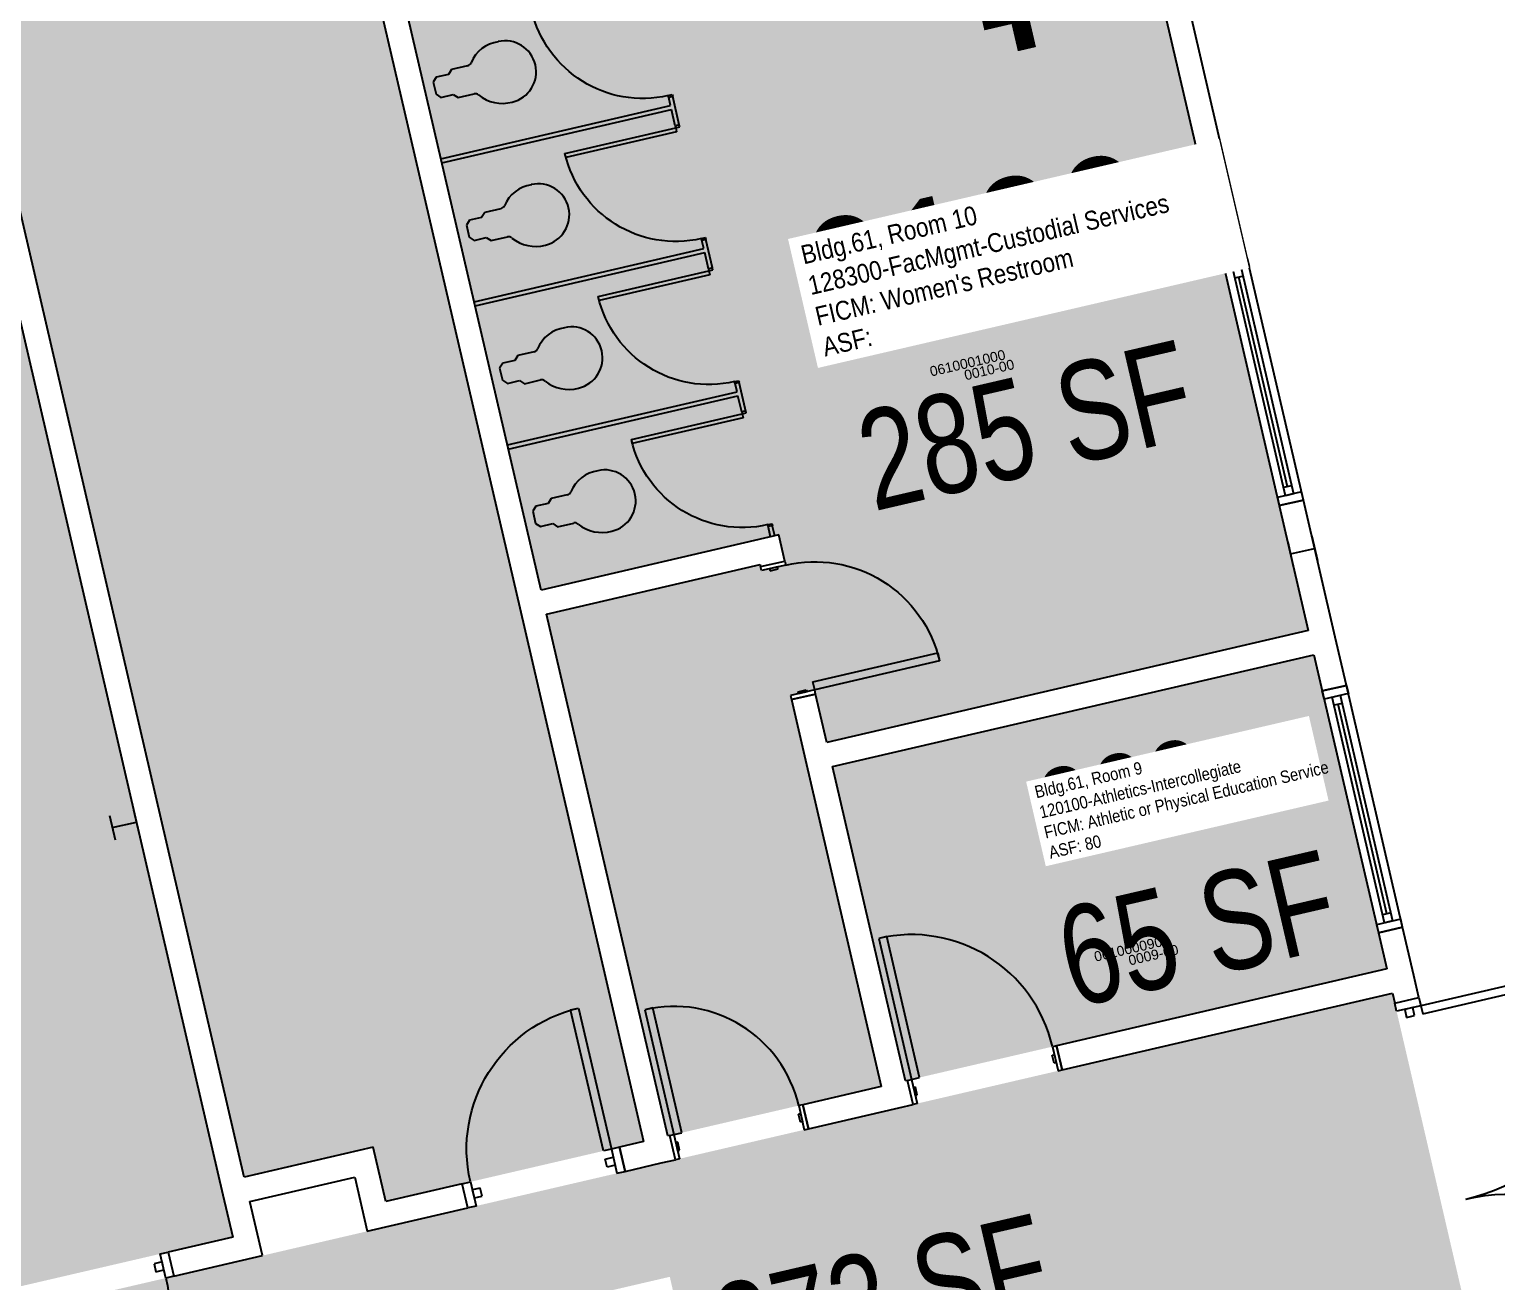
# Model space of a CAD drawing. Header units: inches. Extents: x 69199117 to 69200699, y 27664316 to 27667609.
# Drawn here: x 69199861.8 to 69200216.6, y 27665325 to 27665627.8 of the extents above; entities that cross this region are included whole.
import ezdxf
from ezdxf.enums import TextEntityAlignment as Align

# ---------------------------------------------------------------- set-up
doc = ezdxf.new("R2010")
doc.units = ezdxf.units.IN
doc.header["$LTSCALE"] = 10
doc.header["$MEASUREMENT"] = 0
doc.layers.get('0').update_dxf_attribs({"linetype": 'CONTINUOUS'})
for name, color, linetype in [('A-COLS', 5, 'CONTINUOUS'), ('A-DOOR', 2, 'CONTINUOUS'), ('A-FLOR', 3, 'CONTINUOUS'), ('A-GLAZ', 1, 'CONTINUOUS'), ('A-IDEN-ICON', 4, 'CONTINUOUS'), ('A-IDEN-RNUM', 7, 'CONTINUOUS'), ('A-IDEN-SNUM', 4, 'CONTINUOUS'), ('A-IDEN-VNUM', 4, 'CONTINUOUS'), ('A-WALL', 5, 'CONTINUOUS'), ('AREA-TEXT', 3, 'CONTINUOUS'), ('Rooms-Category-Color', 7, 'CONTINUOUS'), ('Rooms-College-Color', 7, 'CONTINUOUS'), ('Rooms-Department-Color', 7, 'CONTINUOUS'), ('Rooms-Division-Color', 7, 'CONTINUOUS'), ('Rooms-Information', 7, 'CONTINUOUS')]:
    doc.layers.add(name, color=color, linetype=linetype)
doc.styles.add('CP_AREA', font='arial.ttf', dxfattribs={"height": 15})
doc.styles.add('CP_ROOMVNUMBER', font='arial.ttf', dxfattribs={"width": 0.85, "height": 0.075})
doc.styles.get("Standard").update_dxf_attribs({"font": 'arial.ttf'})

# ---------------------------------------------------------------- blocks, each defined once
blk = doc.blocks.new('CPWOMEN')
at = {"const_width": 0.015}
blk.add_lwpolyline([(-0.0375, 0, 1), (0.0475, 0, 1)], format="xyb", close=True, dxfattribs=at)
for points in [[(0.005, -0.04), (0.005, -0.1)], [(-0.025, -0.07), (0.035, -0.07)]]:
    blk.add_lwpolyline(points, dxfattribs=at)

msp = doc.modelspace()

# ---------------------------------------------------------------- hatches: boundary and pattern name
at = {"layer": 'Rooms-Category-Color', "true_color": 0xadadad}
for points in [[(69199660.4, 27666583.16), (69199657.17, 27666597.08), (69199719.49, 27666611.55), (69200010.35, 27665358.87), (69199948.01, 27665344.39), (69199944.96, 27665357.5), (69199913.79, 27665350.26), (69199629.21, 27666575.92)], [(69200118.6, 27665708.41), (69200053.82, 27665693.37), (69200062.53, 27665655.87), (69199953.43, 27665630.53), (69199985.55, 27665492.21), (69200043.02, 27665505.56), (69200044.71, 27665498.25), (69200038.87, 27665496.9), (69200038.53, 27665498.36), (69199986.9, 27665486.37), (69200016.19, 27665360.23), (69200067.82, 27665372.21), (69200045.88, 27665466.7), (69200051.72, 27665468.06), (69200054.66, 27665455.39), (69200171.07, 27665482.42)], [(69199713.29, 27665176.97), (69200214.94, 27665293.45), (69200191.42, 27665394.75), (69199689.77, 27665278.27)]]:
    msp.add_hatch(color=253, dxfattribs=at).paths.add_polyline_path(points)
at = {"layer": 'Rooms-Category-Color', "true_color": 0xe3c5e1}
msp.add_hatch(color=254, dxfattribs=at).paths.add_polyline_path([(69199518.56, 27666015.66), (69199741.14, 27666067.34), (69199910.99, 27665335.8), (69199688.41, 27665284.12)])
at = {"layer": 'Rooms-Category-Color', "true_color": 0xfbafa2}
msp.add_hatch(color=21, dxfattribs=at).paths.add_polyline_path([(69200056.02, 27665449.55), (69200172.42, 27665476.58), (69200190.07, 27665400.6), (69200073.66, 27665373.57)])
at = {"layer": 'Rooms-College-Color', "true_color": 0xadadad}
for points in [[(69199660.4, 27666583.16), (69199657.17, 27666597.08), (69199719.49, 27666611.55), (69200010.35, 27665358.87), (69199948.01, 27665344.39), (69199944.96, 27665357.5), (69199913.79, 27665350.26), (69199629.21, 27666575.92)], [(69199518.56, 27666015.66), (69199741.14, 27666067.34), (69199910.99, 27665335.8), (69199688.41, 27665284.12)], [(69200118.6, 27665708.41), (69200053.82, 27665693.37), (69200062.53, 27665655.87), (69199953.43, 27665630.53), (69199985.55, 27665492.21), (69200043.02, 27665505.56), (69200044.71, 27665498.25), (69200038.87, 27665496.9), (69200038.53, 27665498.36), (69199986.9, 27665486.37), (69200016.19, 27665360.23), (69200067.82, 27665372.21), (69200045.88, 27665466.7), (69200051.72, 27665468.06), (69200054.66, 27665455.39), (69200171.07, 27665482.42)], [(69199713.29, 27665176.97), (69200214.94, 27665293.45), (69200191.42, 27665394.75), (69199689.77, 27665278.27)]]:
    msp.add_hatch(color=253, dxfattribs=at).paths.add_polyline_path(points)
at = {"layer": 'Rooms-College-Color', "true_color": 0x80bc67}
msp.add_hatch(color=83, dxfattribs=at).paths.add_polyline_path([(69200056.02, 27665449.55), (69200172.42, 27665476.58), (69200190.07, 27665400.6), (69200073.66, 27665373.57)])
at = {"layer": 'Rooms-Department-Color', "true_color": 0xacacac}
for points in [[(69199660.4, 27666583.16), (69199657.17, 27666597.08), (69199719.49, 27666611.55), (69200010.35, 27665358.87), (69199948.01, 27665344.39), (69199944.96, 27665357.5), (69199913.79, 27665350.26), (69199629.21, 27666575.92)], [(69200118.6, 27665708.41), (69200053.82, 27665693.37), (69200062.53, 27665655.87), (69199953.43, 27665630.53), (69199985.55, 27665492.21), (69200043.02, 27665505.56), (69200044.71, 27665498.25), (69200038.87, 27665496.9), (69200038.53, 27665498.36), (69199986.9, 27665486.37), (69200016.19, 27665360.23), (69200067.82, 27665372.21), (69200045.88, 27665466.7), (69200051.72, 27665468.06), (69200054.66, 27665455.39), (69200171.07, 27665482.42)], [(69199713.29, 27665176.97), (69200214.94, 27665293.45), (69200191.42, 27665394.75), (69199689.77, 27665278.27)]]:
    msp.add_hatch(color=253, dxfattribs=at).paths.add_polyline_path(points)
at = {"layer": 'Rooms-Department-Color', "true_color": 0x80bc67}
msp.add_hatch(color=83, dxfattribs=at).paths.add_polyline_path([(69199518.56, 27666015.66), (69199741.14, 27666067.34), (69199910.99, 27665335.8), (69199688.41, 27665284.12)])
at = {"layer": 'Rooms-Department-Color', "true_color": 0x604aed}
msp.add_hatch(color=173, dxfattribs=at).paths.add_polyline_path([(69200056.02, 27665449.55), (69200172.42, 27665476.58), (69200190.07, 27665400.6), (69200073.66, 27665373.57)])
at = {"layer": 'Rooms-Division-Color', "true_color": 0xadadad}
for points in [[(69199660.4, 27666583.16), (69199657.17, 27666597.08), (69199719.49, 27666611.55), (69200010.35, 27665358.87), (69199948.01, 27665344.39), (69199944.96, 27665357.5), (69199913.79, 27665350.26), (69199629.21, 27666575.92)], [(69200118.6, 27665708.41), (69200053.82, 27665693.37), (69200062.53, 27665655.87), (69199953.43, 27665630.53), (69199985.55, 27665492.21), (69200043.02, 27665505.56), (69200044.71, 27665498.25), (69200038.87, 27665496.9), (69200038.53, 27665498.36), (69199986.9, 27665486.37), (69200016.19, 27665360.23), (69200067.82, 27665372.21), (69200045.88, 27665466.7), (69200051.72, 27665468.06), (69200054.66, 27665455.39), (69200171.07, 27665482.42)], [(69199713.29, 27665176.97), (69200214.94, 27665293.45), (69200191.42, 27665394.75), (69199689.77, 27665278.27)]]:
    msp.add_hatch(color=253, dxfattribs=at).paths.add_polyline_path(points)
at = {"layer": 'Rooms-Division-Color', "true_color": 0x80bc67}
msp.add_hatch(color=83, dxfattribs=at).paths.add_polyline_path([(69199518.56, 27666015.66), (69199741.14, 27666067.34), (69199910.99, 27665335.8), (69199688.41, 27665284.12)])
at = {"layer": 'Rooms-Division-Color', "true_color": 0x604aed}
msp.add_hatch(color=173, dxfattribs=at).paths.add_polyline_path([(69200056.02, 27665449.55), (69200172.42, 27665476.58), (69200190.07, 27665400.6), (69200073.66, 27665373.57)])

# ---------------------------------------------------------------- linework, layer by layer
at = {"layer": 'A-COLS'}
for p, q in [((69200166.09, 27665503.85), (69200167.45, 27665498.01)), ((69200171.94, 27665505.21), (69200173.29, 27665499.36)), ((69200166.77, 27665500.93), (69200172.61, 27665502.28)), ((69199887.02, 27665439.05), (69199888.37, 27665433.21)), ((69199881.17, 27665437.7), (69199882.53, 27665431.85)), ((69199881.85, 27665434.77), (69199887.69, 27665436.13))]:
    msp.add_line(p, q, dxfattribs=at)
at = {"layer": 'A-DOOR'}
for p, q in [((69200051.27, 27665470), (69200081.47, 27665477.02)), ((69200081.92, 27665475.07), (69200051.72, 27665468.06)), ((69200081.47, 27665477.02), (69200081.92, 27665475.07)), ((69200051.72, 27665468.06), (69200051.27, 27665470)), ((69200069.16, 27665408.45), (69200067.21, 27665408)), ((69200067.21, 27665408), (69200075.12, 27665373.91)), ((69200077.07, 27665374.36), (69200069.16, 27665408.45)), ((69200245.04, 27665402.58), (69200198.29, 27665391.73)), ((69200198.74, 27665389.78), (69200245.49, 27665400.63)), ((69199992.69, 27665390.7), (69199994.64, 27665391.15)), ((69200000.61, 27665356.61), (69199992.69, 27665390.7)), ((69199994.64, 27665391.15), (69200002.55, 27665357.06)), ((69200012.59, 27665391.21), (69200010.64, 27665390.76)), ((69200010.64, 27665390.76), (69200017.65, 27665360.56)), ((69200019.6, 27665361.02), (69200012.59, 27665391.21)), ((69200198.29, 27665391.73), (69200198.74, 27665389.78)), ((69200075.12, 27665373.91), (69200077.07, 27665374.36)), ((69200017.65, 27665360.56), (69200019.6, 27665361.02)), ((69200002.55, 27665357.06), (69200000.61, 27665356.61))]:
    msp.add_line(p, q, dxfattribs=at)
at = {"layer": 'A-DOOR', "extrusion": (0, 0, -1)}
for centre, radius, start, end in [((-69200051.72, 27665468.06), 31, 76.9283, 166.9283), ((-69200002.55, 27665357.06), 35, 346.9283, 76.9283), ((-69200220, 27665298.21), 48, 76.9283, 166.9283), ((-69199859.75, 27665317.74), 36, 166.9283, 256.9283)]:
    msp.add_arc(centre, radius, start, end, dxfattribs=at)
at = {"layer": 'A-DOOR'}
for centre, radius, start, end in [((69200075.12, 27665373.91), 35, 13.0717, 103.0717), ((69200198.29, 27665391.73), 48, 283.0717, 13.0717), ((69200017.65, 27665360.56), 31, 13.0717, 103.0717)]:
    msp.add_arc(centre, radius, start, end, dxfattribs=at)
at = {"layer": 'A-FLOR'}
for p, q in [((69199963.14, 27665616.88, -2), (69199960.22, 27665616.2, -2)), ((69199963.89, 27665618.08, -2), (69199963.14, 27665616.88, -2)), ((69199967.79, 27665618.98, -2), (69199963.89, 27665618.08, -2)), ((69199960.22, 27665616.2, -2), (69199959.47, 27665615, -2)), ((69199959.47, 27665615, -2), (69199960.15, 27665612.08, -2)), ((69199960.15, 27665612.08, -2), (69199961.35, 27665611.33, -2)), ((69199961.34, 27665596.44), (69200016.87, 27665609.33)), ((69199961.35, 27665611.33, -2), (69199964.27, 27665612.01, -2)), ((69199964.27, 27665612.01, -2), (69199965.47, 27665611.26, -2)), ((69199965.47, 27665611.26, -2), (69199969.37, 27665612.16, -2)), ((69200016.3, 27665611.77), (69200017.28, 27665611.99)), ((69200016.42, 27665611.28), (69200016.3, 27665611.77)), ((69200017.39, 27665611.51), (69200016.42, 27665611.28)), ((69200016.87, 27665609.33), (69200016.42, 27665611.28)), ((69200017.28, 27665611.99), (69200017.39, 27665611.51)), ((69200018.97, 27665604.69), (69200017.39, 27665611.51)), ((69199961.57, 27665595.47), (69200017.09, 27665608.36)), ((69200018, 27665604.46), (69200017.09, 27665608.36)), ((69199991.32, 27665597.76), (69200018.11, 27665603.98)), ((69200018.34, 27665603), (69199991.55, 27665596.78)), ((69200018.97, 27665604.69), (69200018, 27665604.46)), ((69200018, 27665604.46), (69200018.11, 27665603.98)), ((69200018.11, 27665603.98), (69200019.09, 27665604.2)), ((69200018.11, 27665603.98), (69200018.34, 27665603)), ((69200019.09, 27665604.2), (69200018.97, 27665604.69)), ((69199991.55, 27665596.78), (69199991.32, 27665597.76)), ((69199968.25, 27665581.62, -2), (69199967.5, 27665580.42, -2)), ((69199971.17, 27665582.3, -2), (69199968.25, 27665581.62, -2)), ((69199971.92, 27665583.5, -2), (69199971.17, 27665582.3, -2)), ((69199975.82, 27665584.4, -2), (69199971.92, 27665583.5, -2)), ((69199967.5, 27665580.42, -2), (69199968.18, 27665577.5, -2)), ((69199968.18, 27665577.5, -2), (69199969.38, 27665576.75, -2)), ((69199969.38, 27665576.75, -2), (69199972.3, 27665577.43, -2)), ((69199972.3, 27665577.43, -2), (69199973.5, 27665576.68, -2)), ((69199973.5, 27665576.68, -2), (69199977.4, 27665577.58, -2)), ((69200024.33, 27665577.19), (69200025.31, 27665577.41)), ((69200025.31, 27665577.41), (69200025.42, 27665576.93)), ((69199969.37, 27665561.86), (69200024.9, 27665574.75)), ((69200024.44, 27665576.7), (69200024.33, 27665577.19)), ((69200025.42, 27665576.93), (69200024.44, 27665576.7)), ((69200024.9, 27665574.75), (69200024.44, 27665576.7)), ((69200027, 27665570.11), (69200025.42, 27665576.93)), ((69199969.6, 27665560.89), (69200025.12, 27665573.78)), ((69200026.03, 27665569.88), (69200025.12, 27665573.78)), ((69199999.35, 27665563.18), (69200026.14, 27665569.4)), ((69200026.37, 27665568.42), (69199999.58, 27665562.2)), ((69200027, 27665570.11), (69200026.03, 27665569.88)), ((69200026.03, 27665569.88), (69200026.14, 27665569.4)), ((69200026.14, 27665569.4), (69200027.12, 27665569.62)), ((69200026.14, 27665569.4), (69200026.37, 27665568.42)), ((69200027.12, 27665569.62), (69200027, 27665570.11)), ((69199999.58, 27665562.2), (69199999.35, 27665563.18)), ((69199983.85, 27665549.82, -2), (69199979.95, 27665548.92, -2)), ((69199976.28, 27665547.04, -2), (69199975.53, 27665545.84, -2)), ((69199975.53, 27665545.84, -2), (69199976.21, 27665542.92, -2)), ((69199979.2, 27665547.72, -2), (69199976.28, 27665547.04, -2)), ((69199979.95, 27665548.92, -2), (69199979.2, 27665547.72, -2)), ((69199976.21, 27665542.92, -2), (69199977.41, 27665542.17, -2)), ((69199977.41, 27665542.17, -2), (69199980.33, 27665542.85, -2)), ((69199980.33, 27665542.85, -2), (69199981.53, 27665542.1, -2)), ((69199981.53, 27665542.1, -2), (69199985.43, 27665543, -2)), ((69200032.36, 27665542.61), (69200033.33, 27665542.83)), ((69200032.47, 27665542.12), (69200032.36, 27665542.61)), ((69200033.45, 27665542.35), (69200032.47, 27665542.12)), ((69200032.93, 27665540.17), (69200032.47, 27665542.12)), ((69200033.33, 27665542.83), (69200033.45, 27665542.35)), ((69200035.14, 27665535.04), (69200033.45, 27665542.35)), ((69199977.4, 27665527.28), (69200032.93, 27665540.17)), ((69199977.63, 27665526.31), (69200033.15, 27665539.2)), ((69200034.06, 27665535.3), (69200033.15, 27665539.2)), ((69200007.38, 27665528.6), (69200034.17, 27665534.82)), ((69200035.03, 27665535.53), (69200034.06, 27665535.3)), ((69200034.06, 27665535.3), (69200034.17, 27665534.82)), ((69200034.17, 27665534.82), (69200035.14, 27665535.04)), ((69200034.17, 27665534.82), (69200034.4, 27665533.84)), ((69200035.14, 27665535.04), (69200035.03, 27665535.53)), ((69200034.4, 27665533.84), (69200007.61, 27665527.62)), ((69200007.61, 27665527.62), (69200007.38, 27665528.6)), ((69199987.98, 27665514.34, -2), (69199987.23, 27665513.14, -2)), ((69199991.87, 27665515.24, -2), (69199987.98, 27665514.34, -2)), ((69199984.31, 27665512.46, -2), (69199983.56, 27665511.26, -2)), ((69199983.56, 27665511.26, -2), (69199984.24, 27665508.34, -2)), ((69199987.23, 27665513.14, -2), (69199984.31, 27665512.46, -2)), ((69199984.24, 27665508.34, -2), (69199985.44, 27665507.59, -2)), ((69199985.44, 27665507.59, -2), (69199988.36, 27665508.27, -2)), ((69199988.36, 27665508.27, -2), (69199989.56, 27665507.52, -2)), ((69199989.56, 27665507.52, -2), (69199993.46, 27665508.42, -2)), ((69200040.39, 27665508.03), (69200041.36, 27665508.25)), ((69200041.07, 27665505.11), (69200040.39, 27665508.03)), ((69200040.5, 27665507.54), (69200040.39, 27665508.03)), ((69200041.48, 27665507.77), (69200040.5, 27665507.54)), ((69200042.04, 27665505.33), (69200041.36, 27665508.25)), ((69200041.36, 27665508.25), (69200041.48, 27665507.77))]:
    msp.add_line(p, q, dxfattribs=at)
at = {"layer": 'A-FLOR', "extrusion": (0, 0, -1)}
for centre in [(-69200010.08, 27665638.56), (-69200018.11, 27665603.98), (-69200026.14, 27665569.4), (-69200034.17, 27665534.82)]:
    msp.add_arc(centre, 27.5, 256.9283, 346.9283, dxfattribs=at)
at = {"layer": 'A-FLOR'}
for centre, radius, start, end in [((69199976.31, 27665616.54, -2), 8.29, 97.8822, 157.5895), ((69199976.86, 27665617.5, -2), 7.5, 283.0717, 103.0717), ((69199967.5, 27665620.2, -2), 1.25, 283.0717, 336.2018), ((69199969.65, 27665610.95, -2), 1.25, 49.9416, 103.0717), ((69199976.18, 27665618.96, -2), 9.09, 230.9592, 285.1503), ((69199984.34, 27665581.96, -2), 8.29, 97.8822, 157.5895), ((69199984.89, 27665582.92, -2), 7.5, 283.0717, 103.0717), ((69199975.53, 27665585.62, -2), 1.25, 283.0717, 336.2018), ((69199977.68, 27665576.37, -2), 1.25, 49.9416, 103.0717), ((69199984.21, 27665584.38, -2), 9.09, 230.9592, 285.1503), ((69199992.37, 27665547.38, -2), 8.29, 97.8822, 157.5895), ((69199992.92, 27665548.34, -2), 7.5, 283.0717, 103.0717), ((69199983.56, 27665551.04, -2), 1.25, 283.0717, 336.2018), ((69199985.71, 27665541.79, -2), 1.25, 49.9416, 103.0717), ((69199992.24, 27665549.8, -2), 9.09, 230.9592, 285.1503), ((69200000.4, 27665512.8, -2), 8.29, 97.8822, 157.5895), ((69200000.95, 27665513.76, -2), 7.5, 283.0717, 103.0717), ((69199991.59, 27665516.46, -2), 1.25, 283.0717, 336.2018), ((69199993.74, 27665507.21, -2), 1.25, 49.9416, 103.0717), ((69200000.27, 27665515.22, -2), 9.09, 230.9592, 285.1503)]:
    msp.add_arc(centre, radius, start, end, dxfattribs=at)
at = {"layer": 'A-GLAZ'}
for p, q in [((69200156.33, 27665572.42), (69200150.49, 27665571.06)), ((69200150.49, 27665571.06), (69200164.06, 27665512.62)), ((69200169.9, 27665513.97), (69200156.33, 27665572.42)), ((69200165.55, 27665515.02), (69200152.89, 27665569.57)), ((69200155.29, 27665568.07), (69200153.34, 27665567.62)), ((69200166.07, 27665517.19), (69200154.31, 27665567.84)), ((69200154.83, 27665570.02), (69200167.5, 27665515.47)), ((69200167.05, 27665517.42), (69200165.1, 27665516.97)), ((69200164.06, 27665512.62), (69200169.9, 27665513.97)), ((69200180.3, 27665469.17), (69200174.46, 27665467.81)), ((69200174.46, 27665467.81), (69200188.03, 27665409.36)), ((69200193.87, 27665410.72), (69200180.3, 27665469.17)), ((69200189.53, 27665411.76), (69200176.86, 27665466.31)), ((69200179.26, 27665464.82), (69200177.31, 27665464.36)), ((69200190.05, 27665413.94), (69200178.29, 27665464.59)), ((69200178.81, 27665466.77), (69200191.47, 27665412.22)), ((69200191.02, 27665414.16), (69200189.07, 27665413.71)), ((69200188.03, 27665409.36), (69200193.87, 27665410.72))]:
    msp.add_line(p, q, dxfattribs=at)
at = {"layer": 'A-WALL'}
for p, q in [((69199622.69, 27666577.49), (69199908.63, 27665345.98)), ((69199913.79, 27665350.26), (69199629.21, 27666575.92)), ((69200134.99, 27665637.79), (69200150.49, 27665571.06)), ((69200156.33, 27665572.42), (69200140.84, 27665639.14)), ((69199946.91, 27665632.1), (69199980.38, 27665487.93)), ((69199985.55, 27665492.21), (69199953.43, 27665630.53)), ((69200150.49, 27665571.06), (69200156.33, 27665572.42)), ((69200150.49, 27665571.06), (69200156.33, 27665572.42)), ((69200150.94, 27665569.11), (69200150.49, 27665571.06)), ((69200156.78, 27665570.47), (69200150.94, 27665569.11)), ((69200156.33, 27665572.42), (69200156.78, 27665570.47)), ((69200152.89, 27665569.57), (69200154.83, 27665570.02)), ((69200169.45, 27665515.92), (69200163.6, 27665514.56)), ((69200163.6, 27665514.56), (69200164.06, 27665512.62)), ((69200164.06, 27665512.62), (69200169.9, 27665513.97)), ((69200169.9, 27665513.97), (69200164.06, 27665512.62)), ((69200167.5, 27665515.47), (69200165.55, 27665515.02)), ((69200169.9, 27665513.97), (69200169.45, 27665515.92)), ((69200177.59, 27665480.85), (69200169.9, 27665513.97)), ((69200164.06, 27665512.62), (69200171.07, 27665482.42)), ((69200043.02, 27665505.56), (69199985.55, 27665492.21)), ((69200044.49, 27665499.23), (69200043.02, 27665505.56)), ((69199986.9, 27665486.37), (69200038.53, 27665498.36)), ((69200038.53, 27665498.36), (69200038.64, 27665497.87)), ((69200038.64, 27665497.87), (69200044.49, 27665499.23)), ((69200038.64, 27665497.87), (69200044.49, 27665499.23)), ((69200038.87, 27665496.9), (69200038.64, 27665497.87)), ((69200044.71, 27665498.25), (69200038.87, 27665496.9)), ((69200042.76, 27665497.8), (69200040.82, 27665497.35)), ((69200040.82, 27665497.35), (69200040.93, 27665496.86)), ((69200040.93, 27665496.86), (69200042.88, 27665497.31)), ((69200042.88, 27665497.31), (69200042.76, 27665497.8)), ((69200044.49, 27665499.23), (69200044.71, 27665498.25)), ((69199980.38, 27665487.93), (69200010.35, 27665358.87)), ((69200016.19, 27665360.23), (69199986.9, 27665486.37)), ((69200171.07, 27665482.42), (69200054.66, 27665455.39)), ((69200180.3, 27665469.17), (69200177.59, 27665480.85)), ((69200056.02, 27665449.55), (69200172.42, 27665476.58)), ((69200172.42, 27665476.58), (69200174.46, 27665467.81)), ((69200051.72, 27665468.06), (69200045.88, 27665466.7)), ((69200047.71, 27665467.64), (69200049.66, 27665468.09)), ((69200047.83, 27665467.15), (69200047.71, 27665467.64)), ((69200049.78, 27665467.6), (69200047.83, 27665467.15)), ((69200049.66, 27665468.09), (69200049.78, 27665467.6)), ((69200051.95, 27665467.08), (69200051.72, 27665468.06)), ((69200174.46, 27665467.81), (69200180.3, 27665469.17)), ((69200174.46, 27665467.81), (69200180.3, 27665469.17)), ((69200174.91, 27665465.86), (69200174.46, 27665467.81)), ((69200180.3, 27665469.17), (69200180.76, 27665467.22)), ((69200045.88, 27665466.7), (69200046.11, 27665465.72)), ((69200046.11, 27665465.72), (69200051.95, 27665467.08)), ((69200051.95, 27665467.08), (69200046.11, 27665465.72)), ((69200046.11, 27665465.72), (69200049.5, 27665451.11)), ((69200054.66, 27665455.39), (69200051.95, 27665467.08)), ((69200180.76, 27665467.22), (69200174.91, 27665465.86)), ((69200176.86, 27665466.31), (69200178.81, 27665466.77)), ((69200049.5, 27665451.11), (69200067.82, 27665372.21)), ((69200073.66, 27665373.57), (69200056.02, 27665449.55)), ((69200193.42, 27665412.67), (69200187.58, 27665411.31)), ((69200187.58, 27665411.31), (69200188.03, 27665409.36)), ((69200188.03, 27665409.36), (69200193.87, 27665410.72)), ((69200193.87, 27665410.72), (69200188.03, 27665409.36)), ((69200191.47, 27665412.22), (69200189.53, 27665411.76)), ((69200193.87, 27665410.72), (69200193.42, 27665412.67)), ((69200196.59, 27665399.03), (69200193.87, 27665410.72)), ((69200188.03, 27665409.36), (69200190.07, 27665400.6)), ((69200190.07, 27665400.6), (69200110.19, 27665382.05)), ((69200197.83, 27665393.67), (69200196.59, 27665399.03)), ((69200111.55, 27665376.21), (69200191.42, 27665394.75)), ((69200191.42, 27665394.75), (69200191.99, 27665392.32)), ((69200191.99, 27665392.32), (69200197.83, 27665393.67)), ((69200191.99, 27665392.32), (69200197.83, 27665393.67)), ((69200197.83, 27665393.67), (69200198.29, 27665391.73)), ((69200192.44, 27665390.37), (69200191.99, 27665392.32)), ((69200198.29, 27665391.73), (69200192.44, 27665390.37)), ((69200196.34, 27665391.27), (69200194.39, 27665390.82)), ((69200194.39, 27665390.82), (69200194.84, 27665388.87)), ((69200194.84, 27665388.87), (69200196.79, 27665389.33)), ((69200196.79, 27665389.33), (69200196.34, 27665391.27)), ((69200109.18, 27665379.76), (69200109.67, 27665379.88)), ((69200109.63, 27665377.81), (69200109.18, 27665379.76)), ((69200110.19, 27665382.05), (69200109.22, 27665381.82)), ((69200109.22, 27665381.82), (69200110.57, 27665375.98)), ((69200109.67, 27665379.88), (69200110.12, 27665377.93)), ((69200111.55, 27665376.21), (69200110.19, 27665382.05)), ((69200110.19, 27665382.05), (69200111.55, 27665376.21)), ((69200110.12, 27665377.93), (69200109.63, 27665377.81)), ((69200110.57, 27665375.98), (69200111.55, 27665376.21)), ((69200067.82, 27665372.21), (69200048.82, 27665367.8)), ((69200074.15, 27665373.68), (69200073.66, 27665373.57)), ((69200074.15, 27665373.68), (69200075.12, 27665373.91)), ((69200075.51, 27665367.84), (69200074.15, 27665373.68)), ((69200075.51, 27665367.84), (69200074.15, 27665373.68)), ((69200075.12, 27665373.91), (69200076.48, 27665368.06)), ((69200076.06, 27665372.07), (69200075.58, 27665371.96)), ((69200075.58, 27665371.96), (69200076.03, 27665370.01)), ((69200076.52, 27665370.13), (69200076.06, 27665372.07)), ((69200076.48, 27665368.06), (69200075.51, 27665367.84)), ((69200076.03, 27665370.01), (69200076.52, 27665370.13)), ((69200047.81, 27665365.51), (69200048.3, 27665365.63)), ((69200048.27, 27665363.57), (69200047.81, 27665365.51)), ((69200048.82, 27665367.8), (69200047.85, 27665367.58)), ((69200047.85, 27665367.58), (69200049.21, 27665361.73)), ((69200048.3, 27665365.63), (69200048.75, 27665363.68)), ((69200048.82, 27665367.8), (69200050.18, 27665361.96)), ((69200050.18, 27665361.96), (69200048.82, 27665367.8)), ((69200050.18, 27665361.96), (69200072.1, 27665367.05)), ((69200072.1, 27665367.05), (69200075.51, 27665367.84)), ((69200048.75, 27665363.68), (69200048.27, 27665363.57)), ((69200049.21, 27665361.73), (69200050.18, 27665361.96)), ((69199944.96, 27665357.5), (69199913.79, 27665350.26)), ((69199948.01, 27665344.39), (69199944.96, 27665357.5)), ((69200004.5, 27665357.51), (69200002.55, 27665357.06)), ((69200010.35, 27665358.87), (69200004.5, 27665357.51)), ((69200005.86, 27665351.67), (69200004.5, 27665357.51)), ((69200004.5, 27665357.51), (69200005.86, 27665351.67)), ((69200016.68, 27665360.34), (69200016.19, 27665360.23)), ((69200016.68, 27665360.34), (69200017.65, 27665360.56)), ((69200018.04, 27665354.49), (69200016.68, 27665360.34)), ((69200018.04, 27665354.49), (69200016.68, 27665360.34)), ((69200017.65, 27665360.56), (69200019.01, 27665354.72)), ((69200018.59, 27665358.73), (69200018.1, 27665358.62)), ((69200018.1, 27665358.62), (69200018.56, 27665356.67)), ((69200019.04, 27665356.78), (69200018.59, 27665358.73)), ((69200001.06, 27665354.66), (69200003.01, 27665355.11)), ((69200001.51, 27665352.71), (69200001.06, 27665354.66)), ((69200002.55, 27665357.06), (69200003.91, 27665351.21)), ((69200003.01, 27665355.11), (69200003.46, 27665353.16)), ((69200014.63, 27665353.7), (69200018.04, 27665354.49)), ((69200019.01, 27665354.72), (69200018.04, 27665354.49)), ((69200018.56, 27665356.67), (69200019.04, 27665356.78)), ((69199915.15, 27665344.41), (69199940.48, 27665350.29)), ((69199940.48, 27665350.29), (69199943.52, 27665337.19)), ((69200003.46, 27665353.16), (69200001.51, 27665352.71)), ((69200003.91, 27665351.21), (69200005.86, 27665351.67)), ((69200005.86, 27665351.67), (69200014.63, 27665353.7)), ((69199966.51, 27665348.69), (69199948.01, 27665344.39)), ((69199966.51, 27665348.69), (69199968.46, 27665349.14)), ((69199967.87, 27665342.85), (69199966.51, 27665348.69)), ((69199967.87, 27665342.85), (69199966.51, 27665348.69)), ((69199968.46, 27665349.14), (69199969.82, 27665343.3)), ((69199970.86, 27665347.65), (69199968.91, 27665347.19)), ((69199968.91, 27665347.19), (69199969.37, 27665345.25)), ((69199971.31, 27665345.7), (69199970.86, 27665347.65)), ((69199908.63, 27665345.98), (69199910.99, 27665335.8)), ((69199918.19, 27665331.31), (69199915.15, 27665344.41)), ((69199969.82, 27665343.3), (69199967.87, 27665342.85)), ((69199969.37, 27665345.25), (69199971.31, 27665345.7)), ((69199943.52, 27665337.19), (69199967.87, 27665342.85)), ((69199910.99, 27665335.8), (69199895.4, 27665332.18)), ((69199893.91, 27665329.78), (69199891.96, 27665329.33)), ((69199891.96, 27665329.33), (69199892.41, 27665327.38)), ((69199893.46, 27665331.73), (69199895.4, 27665332.18)), ((69199894.81, 27665325.88), (69199893.46, 27665331.73)), ((69199894.36, 27665327.83), (69199893.91, 27665329.78)), ((69199895.4, 27665332.18), (69199896.76, 27665326.34)), ((69199895.4, 27665332.18), (69199896.76, 27665326.34)), ((69199896.76, 27665326.34), (69199918.19, 27665331.31)), ((69199892.41, 27665327.38), (69199894.36, 27665327.83)), ((69199896.76, 27665326.34), (69199894.81, 27665325.88))]:
    msp.add_line(p, q, dxfattribs=at)

# ---------------------------------------------------------------- block references
at = {"layer": 'A-IDEN-ICON', "xscale": 300, "yscale": 300, "zscale": 300, "rotation": 13.07167198747238}
msp.add_blockref('CPWOMEN', (69200094.79, 27665651.87), dxfattribs=at)

# ---------------------------------------------------------------- texts
at = {"layer": 'A-IDEN-RNUM'}
for s, p in [('0010-00', (69200093.92, 27665545.48)), ('0009-00', (69200133.63, 27665404))]:
    msp.add_text(s, height=2.4, rotation=13.0717, dxfattribs=at).set_placement(p, align=Align.MIDDLE_CENTER)
at = {"layer": 'A-IDEN-SNUM'}
for s, p in [('0610001000', (69200088.69, 27665547.1)), ('0610000900', (69200128.41, 27665405.62))]:
    msp.add_text(s, height=2.4, rotation=13.0717, dxfattribs=at).set_placement(p, align=Align.MIDDLE_CENTER)
at = {"layer": 'A-IDEN-VNUM', "style": 'CP_ROOMVNUMBER', "width": 0.85}
for s, height, p in [('0100', 32, (69200091.78, 27665573.74)), ('009', 21, (69200126.62, 27665442.13))]:
    msp.add_text(s, height=height, rotation=13.0717, dxfattribs=at).set_placement(p, align=Align.MIDDLE_CENTER)
at = {"layer": 'AREA-TEXT', "style": 'CP_AREA', "width": 0.75}
for s, p in [('285 SF', (69200102.73, 27665532.06)), ('65 SF', (69200144.2, 27665410.38)), ('372 SF', (69200067.97, 27665320.85))]:
    msp.add_text(s, height=24, rotation=13.0717, dxfattribs=at).set_placement(p, align=Align.MIDDLE_CENTER)

# ---------------------------------------------------------------- next in the draw order: texts
at = {"layer": 'Rooms-Information', "attachment_point": 7, "rotation": 13.0717, "style": 'CP_ROOMVNUMBER', "bg_fill": 3, "box_fill_scale": 1.5, "bg_fill_color": 256, "bg_fill_true_color": 13158600, "bg_fill_transparency": 0}
for s, insert, char_height, width in [("Bldg.61, Room 10^M^J128300-FacMgmt-Custodial Services^M^JFICM: Women's Restroom^M^JASF: ", (69200054.23, 27665548.59), 4.5714, 102.4), ('Bldg.61, Room 9^M^J120100-Athletics-Intercollegiate^M^JFICM: Athletic or Physical Education Service^M^JASF: 80', (69200108.73, 27665427.2), 3, 67.2), ('Bldg.61, Room C003^M^J128300-FacMgmt-Custodial Services^M^JFICM: Corridor / Circulation^M^JASF: ', (69199921.44, 27665273.49), 4.5714, 102.4)]:
    msp.add_mtext(s, dxfattribs=dict(at, insert=insert, char_height=char_height, width=width))

doc.saveas('drawing.dxf')
